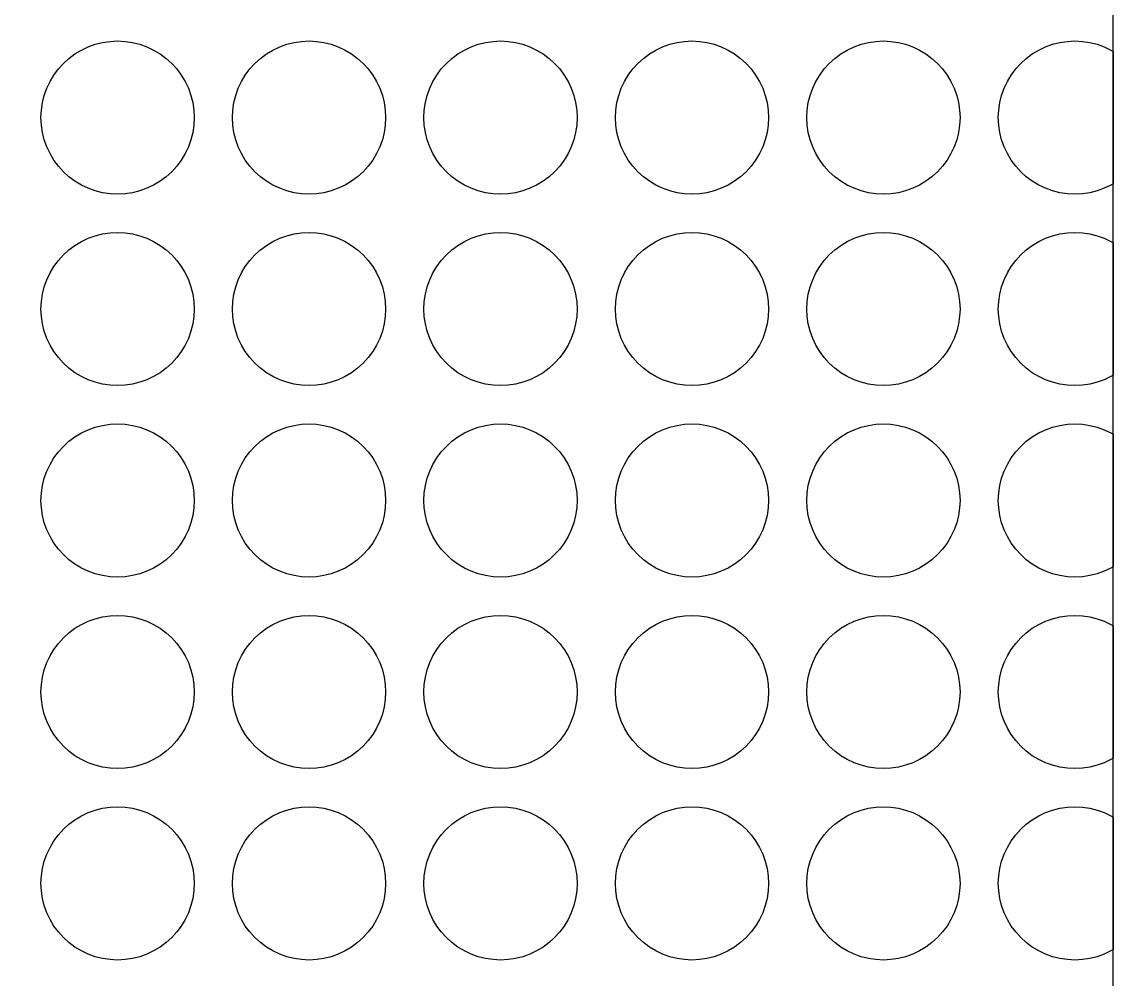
# Model space of a CAD drawing. Header units: millimetres. Extents: x 417.4 to 443.4, y -327.3 to -272.3.
# Drawn here: x 429.14 to 443.39, y -313.08 to -300.58 of the extents above; entities that cross this region are included whole.
import ezdxf

# ---------------------------------------------------------------- set-up
doc = ezdxf.new("R2010")
doc.units = ezdxf.units.MM
doc.layers.add('background', color=7, linetype='Continuous')
doc.layers.add('outline', color=3, linetype='Continuous')

msp = doc.modelspace()

# ---------------------------------------------------------------- linework, layer by layer
at = {"layer": 'background'}
for points in [[(431.387, -301.83), (431.382, -301.928), (431.368, -302.025), (431.344, -302.12), (431.311, -302.213), (431.269, -302.301), (431.218, -302.386), (431.16, -302.464), (431.094, -302.537), (431.021, -302.603), (430.942, -302.662), (430.858, -302.712), (430.769, -302.754), (430.677, -302.787), (430.582, -302.811), (430.485, -302.825), (430.387, -302.83), (430.289, -302.825), (430.192, -302.811), (430.096, -302.787), (430.004, -302.754), (429.915, -302.712), (429.831, -302.662), (429.752, -302.603), (429.68, -302.537), (429.614, -302.464), (429.555, -302.386), (429.505, -302.301), (429.463, -302.213), (429.43, -302.12), (429.406, -302.025), (429.392, -301.928), (429.387, -301.83), (429.392, -301.732), (429.406, -301.635), (429.43, -301.54), (429.463, -301.447), (429.505, -301.359), (429.555, -301.275), (429.614, -301.196), (429.68, -301.123), (429.752, -301.057), (429.831, -300.999), (429.915, -300.948), (430.004, -300.906), (430.096, -300.873), (430.192, -300.849), (430.289, -300.835), (430.387, -300.83), (430.485, -300.835), (430.582, -300.849), (430.677, -300.873), (430.769, -300.906), (430.858, -300.948), (430.942, -300.999), (431.021, -301.057), (431.094, -301.123), (431.16, -301.196), (431.218, -301.275), (431.269, -301.359), (431.311, -301.447), (431.344, -301.54), (431.368, -301.635), (431.382, -301.732)], [(433.887, -301.83), (433.882, -301.928), (433.868, -302.025), (433.844, -302.12), (433.811, -302.213), (433.769, -302.301), (433.718, -302.386), (433.66, -302.464), (433.594, -302.537), (433.521, -302.603), (433.442, -302.662), (433.358, -302.712), (433.269, -302.754), (433.177, -302.787), (433.082, -302.811), (432.985, -302.825), (432.887, -302.83), (432.789, -302.825), (432.692, -302.811), (432.596, -302.787), (432.504, -302.754), (432.415, -302.712), (432.331, -302.662), (432.252, -302.603), (432.18, -302.537), (432.114, -302.464), (432.055, -302.386), (432.005, -302.301), (431.963, -302.213), (431.93, -302.12), (431.906, -302.025), (431.892, -301.928), (431.887, -301.83), (431.892, -301.732), (431.906, -301.635), (431.93, -301.54), (431.963, -301.447), (432.005, -301.359), (432.055, -301.275), (432.114, -301.196), (432.18, -301.123), (432.252, -301.057), (432.331, -300.999), (432.415, -300.948), (432.504, -300.906), (432.596, -300.873), (432.692, -300.849), (432.789, -300.835), (432.887, -300.83), (432.985, -300.835), (433.082, -300.849), (433.177, -300.873), (433.269, -300.906), (433.358, -300.948), (433.442, -300.999), (433.521, -301.057), (433.594, -301.123), (433.66, -301.196), (433.718, -301.275), (433.769, -301.359), (433.811, -301.447), (433.844, -301.54), (433.868, -301.635), (433.882, -301.732)], [(436.387, -301.83), (436.382, -301.928), (436.368, -302.025), (436.344, -302.12), (436.311, -302.213), (436.269, -302.301), (436.218, -302.386), (436.16, -302.464), (436.094, -302.537), (436.021, -302.603), (435.942, -302.662), (435.858, -302.712), (435.769, -302.754), (435.677, -302.787), (435.582, -302.811), (435.485, -302.825), (435.387, -302.83), (435.289, -302.825), (435.192, -302.811), (435.096, -302.787), (435.004, -302.754), (434.915, -302.712), (434.831, -302.662), (434.752, -302.603), (434.68, -302.537), (434.614, -302.464), (434.555, -302.386), (434.505, -302.301), (434.463, -302.213), (434.43, -302.12), (434.406, -302.025), (434.392, -301.928), (434.387, -301.83), (434.392, -301.732), (434.406, -301.635), (434.43, -301.54), (434.463, -301.447), (434.505, -301.359), (434.555, -301.275), (434.614, -301.196), (434.68, -301.123), (434.752, -301.057), (434.831, -300.999), (434.915, -300.948), (435.004, -300.906), (435.096, -300.873), (435.192, -300.849), (435.289, -300.835), (435.387, -300.83), (435.485, -300.835), (435.582, -300.849), (435.677, -300.873), (435.769, -300.906), (435.858, -300.948), (435.942, -300.999), (436.021, -301.057), (436.094, -301.123), (436.16, -301.196), (436.218, -301.275), (436.269, -301.359), (436.311, -301.447), (436.344, -301.54), (436.368, -301.635), (436.382, -301.732)], [(438.887, -301.83), (438.882, -301.928), (438.868, -302.025), (438.844, -302.12), (438.811, -302.213), (438.769, -302.301), (438.718, -302.386), (438.66, -302.464), (438.594, -302.537), (438.521, -302.603), (438.442, -302.662), (438.358, -302.712), (438.269, -302.754), (438.177, -302.787), (438.082, -302.811), (437.985, -302.825), (437.887, -302.83), (437.789, -302.825), (437.692, -302.811), (437.596, -302.787), (437.504, -302.754), (437.415, -302.712), (437.331, -302.662), (437.252, -302.603), (437.18, -302.537), (437.114, -302.464), (437.055, -302.386), (437.005, -302.301), (436.963, -302.213), (436.93, -302.12), (436.906, -302.025), (436.892, -301.928), (436.887, -301.83), (436.892, -301.732), (436.906, -301.635), (436.93, -301.54), (436.963, -301.447), (437.005, -301.359), (437.055, -301.275), (437.114, -301.196), (437.18, -301.123), (437.252, -301.057), (437.331, -300.999), (437.415, -300.948), (437.504, -300.906), (437.596, -300.873), (437.692, -300.849), (437.789, -300.835), (437.887, -300.83), (437.985, -300.835), (438.082, -300.849), (438.177, -300.873), (438.269, -300.906), (438.358, -300.948), (438.442, -300.999), (438.521, -301.057), (438.594, -301.123), (438.66, -301.196), (438.718, -301.275), (438.769, -301.359), (438.811, -301.447), (438.844, -301.54), (438.868, -301.635), (438.882, -301.732)], [(441.387, -301.83), (441.382, -301.928), (441.368, -302.025), (441.344, -302.12), (441.311, -302.213), (441.269, -302.301), (441.218, -302.386), (441.16, -302.464), (441.094, -302.537), (441.021, -302.603), (440.942, -302.662), (440.858, -302.712), (440.769, -302.754), (440.677, -302.787), (440.582, -302.811), (440.485, -302.825), (440.387, -302.83), (440.289, -302.825), (440.192, -302.811), (440.096, -302.787), (440.004, -302.754), (439.915, -302.712), (439.831, -302.662), (439.752, -302.603), (439.68, -302.537), (439.614, -302.464), (439.555, -302.386), (439.505, -302.301), (439.463, -302.213), (439.43, -302.12), (439.406, -302.025), (439.392, -301.928), (439.387, -301.83), (439.392, -301.732), (439.406, -301.635), (439.43, -301.54), (439.463, -301.447), (439.505, -301.359), (439.555, -301.275), (439.614, -301.196), (439.68, -301.123), (439.752, -301.057), (439.831, -300.999), (439.915, -300.948), (440.004, -300.906), (440.096, -300.873), (440.192, -300.849), (440.289, -300.835), (440.387, -300.83), (440.485, -300.835), (440.582, -300.849), (440.677, -300.873), (440.769, -300.906), (440.858, -300.948), (440.942, -300.999), (441.021, -301.057), (441.094, -301.123), (441.16, -301.196), (441.218, -301.275), (441.269, -301.359), (441.311, -301.447), (441.344, -301.54), (441.368, -301.635), (441.382, -301.732)], [(443.387, -302.695), (443.358, -302.712), (443.269, -302.754), (443.177, -302.787), (443.082, -302.811), (442.985, -302.825), (442.887, -302.83), (442.789, -302.825), (442.692, -302.811), (442.596, -302.787), (442.504, -302.754), (442.415, -302.712), (442.331, -302.662), (442.252, -302.603), (442.18, -302.537), (442.114, -302.464), (442.055, -302.386), (442.005, -302.301), (441.963, -302.213), (441.93, -302.12), (441.906, -302.025), (441.892, -301.928), (441.887, -301.83), (441.892, -301.732), (441.906, -301.635), (441.93, -301.54), (441.963, -301.447), (442.005, -301.359), (442.055, -301.275), (442.114, -301.196), (442.18, -301.123), (442.252, -301.057), (442.331, -300.999), (442.415, -300.948), (442.504, -300.906), (442.596, -300.873), (442.692, -300.849), (442.789, -300.835), (442.887, -300.83), (442.985, -300.835), (443.082, -300.849), (443.177, -300.873), (443.269, -300.906), (443.358, -300.948), (443.387, -300.965)], [(431.387, -304.33), (431.382, -304.428), (431.368, -304.525), (431.344, -304.62), (431.311, -304.713), (431.269, -304.801), (431.218, -304.886), (431.16, -304.964), (431.094, -305.037), (431.021, -305.103), (430.942, -305.162), (430.858, -305.212), (430.769, -305.254), (430.677, -305.287), (430.582, -305.311), (430.485, -305.325), (430.387, -305.33), (430.289, -305.325), (430.192, -305.311), (430.096, -305.287), (430.004, -305.254), (429.915, -305.212), (429.831, -305.162), (429.752, -305.103), (429.68, -305.037), (429.614, -304.964), (429.555, -304.886), (429.505, -304.801), (429.463, -304.713), (429.43, -304.62), (429.406, -304.525), (429.392, -304.428), (429.387, -304.33), (429.392, -304.232), (429.406, -304.135), (429.43, -304.04), (429.463, -303.947), (429.505, -303.859), (429.555, -303.775), (429.614, -303.696), (429.68, -303.623), (429.752, -303.557), (429.831, -303.499), (429.915, -303.448), (430.004, -303.406), (430.096, -303.373), (430.192, -303.349), (430.289, -303.335), (430.387, -303.33), (430.485, -303.335), (430.582, -303.349), (430.677, -303.373), (430.769, -303.406), (430.858, -303.448), (430.942, -303.499), (431.021, -303.557), (431.094, -303.623), (431.16, -303.696), (431.218, -303.775), (431.269, -303.859), (431.311, -303.947), (431.344, -304.04), (431.368, -304.135), (431.382, -304.232)], [(433.887, -304.33), (433.882, -304.428), (433.868, -304.525), (433.844, -304.62), (433.811, -304.713), (433.769, -304.801), (433.718, -304.886), (433.66, -304.964), (433.594, -305.037), (433.521, -305.103), (433.442, -305.162), (433.358, -305.212), (433.269, -305.254), (433.177, -305.287), (433.082, -305.311), (432.985, -305.325), (432.887, -305.33), (432.789, -305.325), (432.692, -305.311), (432.596, -305.287), (432.504, -305.254), (432.415, -305.212), (432.331, -305.162), (432.252, -305.103), (432.18, -305.037), (432.114, -304.964), (432.055, -304.886), (432.005, -304.801), (431.963, -304.713), (431.93, -304.62), (431.906, -304.525), (431.892, -304.428), (431.887, -304.33), (431.892, -304.232), (431.906, -304.135), (431.93, -304.04), (431.963, -303.947), (432.005, -303.859), (432.055, -303.775), (432.114, -303.696), (432.18, -303.623), (432.252, -303.557), (432.331, -303.499), (432.415, -303.448), (432.504, -303.406), (432.596, -303.373), (432.692, -303.349), (432.789, -303.335), (432.887, -303.33), (432.985, -303.335), (433.082, -303.349), (433.177, -303.373), (433.269, -303.406), (433.358, -303.448), (433.442, -303.499), (433.521, -303.557), (433.594, -303.623), (433.66, -303.696), (433.718, -303.775), (433.769, -303.859), (433.811, -303.947), (433.844, -304.04), (433.868, -304.135), (433.882, -304.232)], [(436.387, -304.33), (436.382, -304.428), (436.368, -304.525), (436.344, -304.62), (436.311, -304.713), (436.269, -304.801), (436.218, -304.886), (436.16, -304.964), (436.094, -305.037), (436.021, -305.103), (435.942, -305.162), (435.858, -305.212), (435.769, -305.254), (435.677, -305.287), (435.582, -305.311), (435.485, -305.325), (435.387, -305.33), (435.289, -305.325), (435.192, -305.311), (435.096, -305.287), (435.004, -305.254), (434.915, -305.212), (434.831, -305.162), (434.752, -305.103), (434.68, -305.037), (434.614, -304.964), (434.555, -304.886), (434.505, -304.801), (434.463, -304.713), (434.43, -304.62), (434.406, -304.525), (434.392, -304.428), (434.387, -304.33), (434.392, -304.232), (434.406, -304.135), (434.43, -304.04), (434.463, -303.947), (434.505, -303.859), (434.555, -303.775), (434.614, -303.696), (434.68, -303.623), (434.752, -303.557), (434.831, -303.499), (434.915, -303.448), (435.004, -303.406), (435.096, -303.373), (435.192, -303.349), (435.289, -303.335), (435.387, -303.33), (435.485, -303.335), (435.582, -303.349), (435.677, -303.373), (435.769, -303.406), (435.858, -303.448), (435.942, -303.499), (436.021, -303.557), (436.094, -303.623), (436.16, -303.696), (436.218, -303.775), (436.269, -303.859), (436.311, -303.947), (436.344, -304.04), (436.368, -304.135), (436.382, -304.232)], [(438.887, -304.33), (438.882, -304.428), (438.868, -304.525), (438.844, -304.62), (438.811, -304.713), (438.769, -304.801), (438.718, -304.886), (438.66, -304.964), (438.594, -305.037), (438.521, -305.103), (438.442, -305.162), (438.358, -305.212), (438.269, -305.254), (438.177, -305.287), (438.082, -305.311), (437.985, -305.325), (437.887, -305.33), (437.789, -305.325), (437.692, -305.311), (437.596, -305.287), (437.504, -305.254), (437.415, -305.212), (437.331, -305.162), (437.252, -305.103), (437.18, -305.037), (437.114, -304.964), (437.055, -304.886), (437.005, -304.801), (436.963, -304.713), (436.93, -304.62), (436.906, -304.525), (436.892, -304.428), (436.887, -304.33), (436.892, -304.232), (436.906, -304.135), (436.93, -304.04), (436.963, -303.947), (437.005, -303.859), (437.055, -303.775), (437.114, -303.696), (437.18, -303.623), (437.252, -303.557), (437.331, -303.499), (437.415, -303.448), (437.504, -303.406), (437.596, -303.373), (437.692, -303.349), (437.789, -303.335), (437.887, -303.33), (437.985, -303.335), (438.082, -303.349), (438.177, -303.373), (438.269, -303.406), (438.358, -303.448), (438.442, -303.499), (438.521, -303.557), (438.594, -303.623), (438.66, -303.696), (438.718, -303.775), (438.769, -303.859), (438.811, -303.947), (438.844, -304.04), (438.868, -304.135), (438.882, -304.232)], [(441.387, -304.33), (441.382, -304.428), (441.368, -304.525), (441.344, -304.62), (441.311, -304.713), (441.269, -304.801), (441.218, -304.886), (441.16, -304.964), (441.094, -305.037), (441.021, -305.103), (440.942, -305.162), (440.858, -305.212), (440.769, -305.254), (440.677, -305.287), (440.582, -305.311), (440.485, -305.325), (440.387, -305.33), (440.289, -305.325), (440.192, -305.311), (440.096, -305.287), (440.004, -305.254), (439.915, -305.212), (439.831, -305.162), (439.752, -305.103), (439.68, -305.037), (439.614, -304.964), (439.555, -304.886), (439.505, -304.801), (439.463, -304.713), (439.43, -304.62), (439.406, -304.525), (439.392, -304.428), (439.387, -304.33), (439.392, -304.232), (439.406, -304.135), (439.43, -304.04), (439.463, -303.947), (439.505, -303.859), (439.555, -303.775), (439.614, -303.696), (439.68, -303.623), (439.752, -303.557), (439.831, -303.499), (439.915, -303.448), (440.004, -303.406), (440.096, -303.373), (440.192, -303.349), (440.289, -303.335), (440.387, -303.33), (440.485, -303.335), (440.582, -303.349), (440.677, -303.373), (440.769, -303.406), (440.858, -303.448), (440.942, -303.499), (441.021, -303.557), (441.094, -303.623), (441.16, -303.696), (441.218, -303.775), (441.269, -303.859), (441.311, -303.947), (441.344, -304.04), (441.368, -304.135), (441.382, -304.232)], [(443.387, -305.195), (443.358, -305.212), (443.269, -305.254), (443.177, -305.287), (443.082, -305.311), (442.985, -305.325), (442.887, -305.33), (442.789, -305.325), (442.692, -305.311), (442.596, -305.287), (442.504, -305.254), (442.415, -305.212), (442.331, -305.162), (442.252, -305.103), (442.18, -305.037), (442.114, -304.964), (442.055, -304.886), (442.005, -304.801), (441.963, -304.713), (441.93, -304.62), (441.906, -304.525), (441.892, -304.428), (441.887, -304.33), (441.892, -304.232), (441.906, -304.135), (441.93, -304.04), (441.963, -303.947), (442.005, -303.859), (442.055, -303.775), (442.114, -303.696), (442.18, -303.623), (442.252, -303.557), (442.331, -303.499), (442.415, -303.448), (442.504, -303.406), (442.596, -303.373), (442.692, -303.349), (442.789, -303.335), (442.887, -303.33), (442.985, -303.335), (443.082, -303.349), (443.177, -303.373), (443.269, -303.406), (443.358, -303.448), (443.387, -303.465)], [(431.387, -306.83), (431.382, -306.928), (431.368, -307.025), (431.344, -307.12), (431.311, -307.213), (431.269, -307.301), (431.218, -307.386), (431.16, -307.464), (431.094, -307.537), (431.021, -307.603), (430.942, -307.662), (430.858, -307.712), (430.769, -307.754), (430.677, -307.787), (430.582, -307.811), (430.485, -307.825), (430.387, -307.83), (430.289, -307.825), (430.192, -307.811), (430.096, -307.787), (430.004, -307.754), (429.915, -307.712), (429.831, -307.662), (429.752, -307.603), (429.68, -307.537), (429.614, -307.464), (429.555, -307.386), (429.505, -307.301), (429.463, -307.213), (429.43, -307.12), (429.406, -307.025), (429.392, -306.928), (429.387, -306.83), (429.392, -306.732), (429.406, -306.635), (429.43, -306.54), (429.463, -306.447), (429.505, -306.359), (429.555, -306.275), (429.614, -306.196), (429.68, -306.123), (429.752, -306.057), (429.831, -305.999), (429.915, -305.948), (430.004, -305.906), (430.096, -305.873), (430.192, -305.849), (430.289, -305.835), (430.387, -305.83), (430.485, -305.835), (430.582, -305.849), (430.677, -305.873), (430.769, -305.906), (430.858, -305.948), (430.942, -305.999), (431.021, -306.057), (431.094, -306.123), (431.16, -306.196), (431.218, -306.275), (431.269, -306.359), (431.311, -306.447), (431.344, -306.54), (431.368, -306.635), (431.382, -306.732)], [(433.887, -306.83), (433.882, -306.928), (433.868, -307.025), (433.844, -307.12), (433.811, -307.213), (433.769, -307.301), (433.718, -307.386), (433.66, -307.464), (433.594, -307.537), (433.521, -307.603), (433.442, -307.662), (433.358, -307.712), (433.269, -307.754), (433.177, -307.787), (433.082, -307.811), (432.985, -307.825), (432.887, -307.83), (432.789, -307.825), (432.692, -307.811), (432.596, -307.787), (432.504, -307.754), (432.415, -307.712), (432.331, -307.662), (432.252, -307.603), (432.18, -307.537), (432.114, -307.464), (432.055, -307.386), (432.005, -307.301), (431.963, -307.213), (431.93, -307.12), (431.906, -307.025), (431.892, -306.928), (431.887, -306.83), (431.892, -306.732), (431.906, -306.635), (431.93, -306.54), (431.963, -306.447), (432.005, -306.359), (432.055, -306.275), (432.114, -306.196), (432.18, -306.123), (432.252, -306.057), (432.331, -305.999), (432.415, -305.948), (432.504, -305.906), (432.596, -305.873), (432.692, -305.849), (432.789, -305.835), (432.887, -305.83), (432.985, -305.835), (433.082, -305.849), (433.177, -305.873), (433.269, -305.906), (433.358, -305.948), (433.442, -305.999), (433.521, -306.057), (433.594, -306.123), (433.66, -306.196), (433.718, -306.275), (433.769, -306.359), (433.811, -306.447), (433.844, -306.54), (433.868, -306.635), (433.882, -306.732)], [(436.387, -306.83), (436.382, -306.928), (436.368, -307.025), (436.344, -307.12), (436.311, -307.213), (436.269, -307.301), (436.218, -307.386), (436.16, -307.464), (436.094, -307.537), (436.021, -307.603), (435.942, -307.662), (435.858, -307.712), (435.769, -307.754), (435.677, -307.787), (435.582, -307.811), (435.485, -307.825), (435.387, -307.83), (435.289, -307.825), (435.192, -307.811), (435.096, -307.787), (435.004, -307.754), (434.915, -307.712), (434.831, -307.662), (434.752, -307.603), (434.68, -307.537), (434.614, -307.464), (434.555, -307.386), (434.505, -307.301), (434.463, -307.213), (434.43, -307.12), (434.406, -307.025), (434.392, -306.928), (434.387, -306.83), (434.392, -306.732), (434.406, -306.635), (434.43, -306.54), (434.463, -306.447), (434.505, -306.359), (434.555, -306.275), (434.614, -306.196), (434.68, -306.123), (434.752, -306.057), (434.831, -305.999), (434.915, -305.948), (435.004, -305.906), (435.096, -305.873), (435.192, -305.849), (435.289, -305.835), (435.387, -305.83), (435.485, -305.835), (435.582, -305.849), (435.677, -305.873), (435.769, -305.906), (435.858, -305.948), (435.942, -305.999), (436.021, -306.057), (436.094, -306.123), (436.16, -306.196), (436.218, -306.275), (436.269, -306.359), (436.311, -306.447), (436.344, -306.54), (436.368, -306.635), (436.382, -306.732)], [(438.887, -306.83), (438.882, -306.928), (438.868, -307.025), (438.844, -307.12), (438.811, -307.213), (438.769, -307.301), (438.718, -307.386), (438.66, -307.464), (438.594, -307.537), (438.521, -307.603), (438.442, -307.662), (438.358, -307.712), (438.269, -307.754), (438.177, -307.787), (438.082, -307.811), (437.985, -307.825), (437.887, -307.83), (437.789, -307.825), (437.692, -307.811), (437.596, -307.787), (437.504, -307.754), (437.415, -307.712), (437.331, -307.662), (437.252, -307.603), (437.18, -307.537), (437.114, -307.464), (437.055, -307.386), (437.005, -307.301), (436.963, -307.213), (436.93, -307.12), (436.906, -307.025), (436.892, -306.928), (436.887, -306.83), (436.892, -306.732), (436.906, -306.635), (436.93, -306.54), (436.963, -306.447), (437.005, -306.359), (437.055, -306.275), (437.114, -306.196), (437.18, -306.123), (437.252, -306.057), (437.331, -305.999), (437.415, -305.948), (437.504, -305.906), (437.596, -305.873), (437.692, -305.849), (437.789, -305.835), (437.887, -305.83), (437.985, -305.835), (438.082, -305.849), (438.177, -305.873), (438.269, -305.906), (438.358, -305.948), (438.442, -305.999), (438.521, -306.057), (438.594, -306.123), (438.66, -306.196), (438.718, -306.275), (438.769, -306.359), (438.811, -306.447), (438.844, -306.54), (438.868, -306.635), (438.882, -306.732)], [(441.387, -306.83), (441.382, -306.928), (441.368, -307.025), (441.344, -307.12), (441.311, -307.213), (441.269, -307.301), (441.218, -307.386), (441.16, -307.464), (441.094, -307.537), (441.021, -307.603), (440.942, -307.662), (440.858, -307.712), (440.769, -307.754), (440.677, -307.787), (440.582, -307.811), (440.485, -307.825), (440.387, -307.83), (440.289, -307.825), (440.192, -307.811), (440.096, -307.787), (440.004, -307.754), (439.915, -307.712), (439.831, -307.662), (439.752, -307.603), (439.68, -307.537), (439.614, -307.464), (439.555, -307.386), (439.505, -307.301), (439.463, -307.213), (439.43, -307.12), (439.406, -307.025), (439.392, -306.928), (439.387, -306.83), (439.392, -306.732), (439.406, -306.635), (439.43, -306.54), (439.463, -306.447), (439.505, -306.359), (439.555, -306.275), (439.614, -306.196), (439.68, -306.123), (439.752, -306.057), (439.831, -305.999), (439.915, -305.948), (440.004, -305.906), (440.096, -305.873), (440.192, -305.849), (440.289, -305.835), (440.387, -305.83), (440.485, -305.835), (440.582, -305.849), (440.677, -305.873), (440.769, -305.906), (440.858, -305.948), (440.942, -305.999), (441.021, -306.057), (441.094, -306.123), (441.16, -306.196), (441.218, -306.275), (441.269, -306.359), (441.311, -306.447), (441.344, -306.54), (441.368, -306.635), (441.382, -306.732)], [(443.387, -307.695), (443.358, -307.712), (443.269, -307.754), (443.177, -307.787), (443.082, -307.811), (442.985, -307.825), (442.887, -307.83), (442.789, -307.825), (442.692, -307.811), (442.596, -307.787), (442.504, -307.754), (442.415, -307.712), (442.331, -307.662), (442.252, -307.603), (442.18, -307.537), (442.114, -307.464), (442.055, -307.386), (442.005, -307.301), (441.963, -307.213), (441.93, -307.12), (441.906, -307.025), (441.892, -306.928), (441.887, -306.83), (441.892, -306.732), (441.906, -306.635), (441.93, -306.54), (441.963, -306.447), (442.005, -306.359), (442.055, -306.275), (442.114, -306.196), (442.18, -306.123), (442.252, -306.057), (442.331, -305.999), (442.415, -305.948), (442.504, -305.906), (442.596, -305.873), (442.692, -305.849), (442.789, -305.835), (442.887, -305.83), (442.985, -305.835), (443.082, -305.849), (443.177, -305.873), (443.269, -305.906), (443.358, -305.948), (443.387, -305.965)], [(431.387, -309.33), (431.382, -309.428), (431.368, -309.525), (431.344, -309.62), (431.311, -309.713), (431.269, -309.801), (431.218, -309.886), (431.16, -309.964), (431.094, -310.037), (431.021, -310.103), (430.942, -310.162), (430.858, -310.212), (430.769, -310.254), (430.677, -310.287), (430.582, -310.311), (430.485, -310.325), (430.387, -310.33), (430.289, -310.325), (430.192, -310.311), (430.096, -310.287), (430.004, -310.254), (429.915, -310.212), (429.831, -310.162), (429.752, -310.103), (429.68, -310.037), (429.614, -309.964), (429.555, -309.886), (429.505, -309.801), (429.463, -309.713), (429.43, -309.62), (429.406, -309.525), (429.392, -309.428), (429.387, -309.33), (429.392, -309.232), (429.406, -309.135), (429.43, -309.04), (429.463, -308.947), (429.505, -308.859), (429.555, -308.775), (429.614, -308.696), (429.68, -308.623), (429.752, -308.557), (429.831, -308.499), (429.915, -308.448), (430.004, -308.406), (430.096, -308.373), (430.192, -308.349), (430.289, -308.335), (430.387, -308.33), (430.485, -308.335), (430.582, -308.349), (430.677, -308.373), (430.769, -308.406), (430.858, -308.448), (430.942, -308.499), (431.021, -308.557), (431.094, -308.623), (431.16, -308.696), (431.218, -308.775), (431.269, -308.859), (431.311, -308.947), (431.344, -309.04), (431.368, -309.135), (431.382, -309.232)], [(433.887, -309.33), (433.882, -309.428), (433.868, -309.525), (433.844, -309.62), (433.811, -309.713), (433.769, -309.801), (433.718, -309.886), (433.66, -309.964), (433.594, -310.037), (433.521, -310.103), (433.442, -310.162), (433.358, -310.212), (433.269, -310.254), (433.177, -310.287), (433.082, -310.311), (432.985, -310.325), (432.887, -310.33), (432.789, -310.325), (432.692, -310.311), (432.596, -310.287), (432.504, -310.254), (432.415, -310.212), (432.331, -310.162), (432.252, -310.103), (432.18, -310.037), (432.114, -309.964), (432.055, -309.886), (432.005, -309.801), (431.963, -309.713), (431.93, -309.62), (431.906, -309.525), (431.892, -309.428), (431.887, -309.33), (431.892, -309.232), (431.906, -309.135), (431.93, -309.04), (431.963, -308.947), (432.005, -308.859), (432.055, -308.775), (432.114, -308.696), (432.18, -308.623), (432.252, -308.557), (432.331, -308.499), (432.415, -308.448), (432.504, -308.406), (432.596, -308.373), (432.692, -308.349), (432.789, -308.335), (432.887, -308.33), (432.985, -308.335), (433.082, -308.349), (433.177, -308.373), (433.269, -308.406), (433.358, -308.448), (433.442, -308.499), (433.521, -308.557), (433.594, -308.623), (433.66, -308.696), (433.718, -308.775), (433.769, -308.859), (433.811, -308.947), (433.844, -309.04), (433.868, -309.135), (433.882, -309.232)], [(436.387, -309.33), (436.382, -309.428), (436.368, -309.525), (436.344, -309.62), (436.311, -309.713), (436.269, -309.801), (436.218, -309.886), (436.16, -309.964), (436.094, -310.037), (436.021, -310.103), (435.942, -310.162), (435.858, -310.212), (435.769, -310.254), (435.677, -310.287), (435.582, -310.311), (435.485, -310.325), (435.387, -310.33), (435.289, -310.325), (435.192, -310.311), (435.096, -310.287), (435.004, -310.254), (434.915, -310.212), (434.831, -310.162), (434.752, -310.103), (434.68, -310.037), (434.614, -309.964), (434.555, -309.886), (434.505, -309.801), (434.463, -309.713), (434.43, -309.62), (434.406, -309.525), (434.392, -309.428), (434.387, -309.33), (434.392, -309.232), (434.406, -309.135), (434.43, -309.04), (434.463, -308.947), (434.505, -308.859), (434.555, -308.775), (434.614, -308.696), (434.68, -308.623), (434.752, -308.557), (434.831, -308.499), (434.915, -308.448), (435.004, -308.406), (435.096, -308.373), (435.192, -308.349), (435.289, -308.335), (435.387, -308.33), (435.485, -308.335), (435.582, -308.349), (435.677, -308.373), (435.769, -308.406), (435.858, -308.448), (435.942, -308.499), (436.021, -308.557), (436.094, -308.623), (436.16, -308.696), (436.218, -308.775), (436.269, -308.859), (436.311, -308.947), (436.344, -309.04), (436.368, -309.135), (436.382, -309.232)], [(438.887, -309.33), (438.882, -309.428), (438.868, -309.525), (438.844, -309.62), (438.811, -309.713), (438.769, -309.801), (438.718, -309.886), (438.66, -309.964), (438.594, -310.037), (438.521, -310.103), (438.442, -310.162), (438.358, -310.212), (438.269, -310.254), (438.177, -310.287), (438.082, -310.311), (437.985, -310.325), (437.887, -310.33), (437.789, -310.325), (437.692, -310.311), (437.596, -310.287), (437.504, -310.254), (437.415, -310.212), (437.331, -310.162), (437.252, -310.103), (437.18, -310.037), (437.114, -309.964), (437.055, -309.886), (437.005, -309.801), (436.963, -309.713), (436.93, -309.62), (436.906, -309.525), (436.892, -309.428), (436.887, -309.33), (436.892, -309.232), (436.906, -309.135), (436.93, -309.04), (436.963, -308.947), (437.005, -308.859), (437.055, -308.775), (437.114, -308.696), (437.18, -308.623), (437.252, -308.557), (437.331, -308.499), (437.415, -308.448), (437.504, -308.406), (437.596, -308.373), (437.692, -308.349), (437.789, -308.335), (437.887, -308.33), (437.985, -308.335), (438.082, -308.349), (438.177, -308.373), (438.269, -308.406), (438.358, -308.448), (438.442, -308.499), (438.521, -308.557), (438.594, -308.623), (438.66, -308.696), (438.718, -308.775), (438.769, -308.859), (438.811, -308.947), (438.844, -309.04), (438.868, -309.135), (438.882, -309.232)], [(441.387, -309.33), (441.382, -309.428), (441.368, -309.525), (441.344, -309.62), (441.311, -309.713), (441.269, -309.801), (441.218, -309.886), (441.16, -309.964), (441.094, -310.037), (441.021, -310.103), (440.942, -310.162), (440.858, -310.212), (440.769, -310.254), (440.677, -310.287), (440.582, -310.311), (440.485, -310.325), (440.387, -310.33), (440.289, -310.325), (440.192, -310.311), (440.096, -310.287), (440.004, -310.254), (439.915, -310.212), (439.831, -310.162), (439.752, -310.103), (439.68, -310.037), (439.614, -309.964), (439.555, -309.886), (439.505, -309.801), (439.463, -309.713), (439.43, -309.62), (439.406, -309.525), (439.392, -309.428), (439.387, -309.33), (439.392, -309.232), (439.406, -309.135), (439.43, -309.04), (439.463, -308.947), (439.505, -308.859), (439.555, -308.775), (439.614, -308.696), (439.68, -308.623), (439.752, -308.557), (439.831, -308.499), (439.915, -308.448), (440.004, -308.406), (440.096, -308.373), (440.192, -308.349), (440.289, -308.335), (440.387, -308.33), (440.485, -308.335), (440.582, -308.349), (440.677, -308.373), (440.769, -308.406), (440.858, -308.448), (440.942, -308.499), (441.021, -308.557), (441.094, -308.623), (441.16, -308.696), (441.218, -308.775), (441.269, -308.859), (441.311, -308.947), (441.344, -309.04), (441.368, -309.135), (441.382, -309.232)], [(443.387, -310.195), (443.358, -310.212), (443.269, -310.254), (443.177, -310.287), (443.082, -310.311), (442.985, -310.325), (442.887, -310.33), (442.789, -310.325), (442.692, -310.311), (442.596, -310.287), (442.504, -310.254), (442.415, -310.212), (442.331, -310.162), (442.252, -310.103), (442.18, -310.037), (442.114, -309.964), (442.055, -309.886), (442.005, -309.801), (441.963, -309.713), (441.93, -309.62), (441.906, -309.525), (441.892, -309.428), (441.887, -309.33), (441.892, -309.232), (441.906, -309.135), (441.93, -309.04), (441.963, -308.947), (442.005, -308.859), (442.055, -308.775), (442.114, -308.696), (442.18, -308.623), (442.252, -308.557), (442.331, -308.499), (442.415, -308.448), (442.504, -308.406), (442.596, -308.373), (442.692, -308.349), (442.789, -308.335), (442.887, -308.33), (442.985, -308.335), (443.082, -308.349), (443.177, -308.373), (443.269, -308.406), (443.358, -308.448), (443.387, -308.465)], [(431.387, -311.83), (431.382, -311.928), (431.368, -312.025), (431.344, -312.12), (431.311, -312.213), (431.269, -312.301), (431.218, -312.386), (431.16, -312.464), (431.094, -312.537), (431.021, -312.603), (430.942, -312.662), (430.858, -312.712), (430.769, -312.754), (430.677, -312.787), (430.582, -312.811), (430.485, -312.825), (430.387, -312.83), (430.289, -312.825), (430.192, -312.811), (430.096, -312.787), (430.004, -312.754), (429.915, -312.712), (429.831, -312.662), (429.752, -312.603), (429.68, -312.537), (429.614, -312.464), (429.555, -312.386), (429.505, -312.301), (429.463, -312.213), (429.43, -312.12), (429.406, -312.025), (429.392, -311.928), (429.387, -311.83), (429.392, -311.732), (429.406, -311.635), (429.43, -311.54), (429.463, -311.447), (429.505, -311.359), (429.555, -311.275), (429.614, -311.196), (429.68, -311.123), (429.752, -311.057), (429.831, -310.999), (429.915, -310.948), (430.004, -310.906), (430.096, -310.873), (430.192, -310.849), (430.289, -310.835), (430.387, -310.83), (430.485, -310.835), (430.582, -310.849), (430.677, -310.873), (430.769, -310.906), (430.858, -310.948), (430.942, -310.999), (431.021, -311.057), (431.094, -311.123), (431.16, -311.196), (431.218, -311.275), (431.269, -311.359), (431.311, -311.447), (431.344, -311.54), (431.368, -311.635), (431.382, -311.732)], [(433.887, -311.83), (433.882, -311.928), (433.868, -312.025), (433.844, -312.12), (433.811, -312.213), (433.769, -312.301), (433.718, -312.386), (433.66, -312.464), (433.594, -312.537), (433.521, -312.603), (433.442, -312.662), (433.358, -312.712), (433.269, -312.754), (433.177, -312.787), (433.082, -312.811), (432.985, -312.825), (432.887, -312.83), (432.789, -312.825), (432.692, -312.811), (432.596, -312.787), (432.504, -312.754), (432.415, -312.712), (432.331, -312.662), (432.252, -312.603), (432.18, -312.537), (432.114, -312.464), (432.055, -312.386), (432.005, -312.301), (431.963, -312.213), (431.93, -312.12), (431.906, -312.025), (431.892, -311.928), (431.887, -311.83), (431.892, -311.732), (431.906, -311.635), (431.93, -311.54), (431.963, -311.447), (432.005, -311.359), (432.055, -311.275), (432.114, -311.196), (432.18, -311.123), (432.252, -311.057), (432.331, -310.999), (432.415, -310.948), (432.504, -310.906), (432.596, -310.873), (432.692, -310.849), (432.789, -310.835), (432.887, -310.83), (432.985, -310.835), (433.082, -310.849), (433.177, -310.873), (433.269, -310.906), (433.358, -310.948), (433.442, -310.999), (433.521, -311.057), (433.594, -311.123), (433.66, -311.196), (433.718, -311.275), (433.769, -311.359), (433.811, -311.447), (433.844, -311.54), (433.868, -311.635), (433.882, -311.732)], [(436.387, -311.83), (436.382, -311.928), (436.368, -312.025), (436.344, -312.12), (436.311, -312.213), (436.269, -312.301), (436.218, -312.386), (436.16, -312.464), (436.094, -312.537), (436.021, -312.603), (435.942, -312.662), (435.858, -312.712), (435.769, -312.754), (435.677, -312.787), (435.582, -312.811), (435.485, -312.825), (435.387, -312.83), (435.289, -312.825), (435.192, -312.811), (435.096, -312.787), (435.004, -312.754), (434.915, -312.712), (434.831, -312.662), (434.752, -312.603), (434.68, -312.537), (434.614, -312.464), (434.555, -312.386), (434.505, -312.301), (434.463, -312.213), (434.43, -312.12), (434.406, -312.025), (434.392, -311.928), (434.387, -311.83), (434.392, -311.732), (434.406, -311.635), (434.43, -311.54), (434.463, -311.447), (434.505, -311.359), (434.555, -311.275), (434.614, -311.196), (434.68, -311.123), (434.752, -311.057), (434.831, -310.999), (434.915, -310.948), (435.004, -310.906), (435.096, -310.873), (435.192, -310.849), (435.289, -310.835), (435.387, -310.83), (435.485, -310.835), (435.582, -310.849), (435.677, -310.873), (435.769, -310.906), (435.858, -310.948), (435.942, -310.999), (436.021, -311.057), (436.094, -311.123), (436.16, -311.196), (436.218, -311.275), (436.269, -311.359), (436.311, -311.447), (436.344, -311.54), (436.368, -311.635), (436.382, -311.732)], [(438.887, -311.83), (438.882, -311.928), (438.868, -312.025), (438.844, -312.12), (438.811, -312.213), (438.769, -312.301), (438.718, -312.386), (438.66, -312.464), (438.594, -312.537), (438.521, -312.603), (438.442, -312.662), (438.358, -312.712), (438.269, -312.754), (438.177, -312.787), (438.082, -312.811), (437.985, -312.825), (437.887, -312.83), (437.789, -312.825), (437.692, -312.811), (437.596, -312.787), (437.504, -312.754), (437.415, -312.712), (437.331, -312.662), (437.252, -312.603), (437.18, -312.537), (437.114, -312.464), (437.055, -312.386), (437.005, -312.301), (436.963, -312.213), (436.93, -312.12), (436.906, -312.025), (436.892, -311.928), (436.887, -311.83), (436.892, -311.732), (436.906, -311.635), (436.93, -311.54), (436.963, -311.447), (437.005, -311.359), (437.055, -311.275), (437.114, -311.196), (437.18, -311.123), (437.252, -311.057), (437.331, -310.999), (437.415, -310.948), (437.504, -310.906), (437.596, -310.873), (437.692, -310.849), (437.789, -310.835), (437.887, -310.83), (437.985, -310.835), (438.082, -310.849), (438.177, -310.873), (438.269, -310.906), (438.358, -310.948), (438.442, -310.999), (438.521, -311.057), (438.594, -311.123), (438.66, -311.196), (438.718, -311.275), (438.769, -311.359), (438.811, -311.447), (438.844, -311.54), (438.868, -311.635), (438.882, -311.732)], [(441.387, -311.83), (441.382, -311.928), (441.368, -312.025), (441.344, -312.12), (441.311, -312.213), (441.269, -312.301), (441.218, -312.386), (441.16, -312.464), (441.094, -312.537), (441.021, -312.603), (440.942, -312.662), (440.858, -312.712), (440.769, -312.754), (440.677, -312.787), (440.582, -312.811), (440.485, -312.825), (440.387, -312.83), (440.289, -312.825), (440.192, -312.811), (440.096, -312.787), (440.004, -312.754), (439.915, -312.712), (439.831, -312.662), (439.752, -312.603), (439.68, -312.537), (439.614, -312.464), (439.555, -312.386), (439.505, -312.301), (439.463, -312.213), (439.43, -312.12), (439.406, -312.025), (439.392, -311.928), (439.387, -311.83), (439.392, -311.732), (439.406, -311.635), (439.43, -311.54), (439.463, -311.447), (439.505, -311.359), (439.555, -311.275), (439.614, -311.196), (439.68, -311.123), (439.752, -311.057), (439.831, -310.999), (439.915, -310.948), (440.004, -310.906), (440.096, -310.873), (440.192, -310.849), (440.289, -310.835), (440.387, -310.83), (440.485, -310.835), (440.582, -310.849), (440.677, -310.873), (440.769, -310.906), (440.858, -310.948), (440.942, -310.999), (441.021, -311.057), (441.094, -311.123), (441.16, -311.196), (441.218, -311.275), (441.269, -311.359), (441.311, -311.447), (441.344, -311.54), (441.368, -311.635), (441.382, -311.732)], [(443.387, -312.695), (443.358, -312.712), (443.269, -312.754), (443.177, -312.787), (443.082, -312.811), (442.985, -312.825), (442.887, -312.83), (442.789, -312.825), (442.692, -312.811), (442.596, -312.787), (442.504, -312.754), (442.415, -312.712), (442.331, -312.662), (442.252, -312.603), (442.18, -312.537), (442.114, -312.464), (442.055, -312.386), (442.005, -312.301), (441.963, -312.213), (441.93, -312.12), (441.906, -312.025), (441.892, -311.928), (441.887, -311.83), (441.892, -311.732), (441.906, -311.635), (441.93, -311.54), (441.963, -311.447), (442.005, -311.359), (442.055, -311.275), (442.114, -311.196), (442.18, -311.123), (442.252, -311.057), (442.331, -310.999), (442.415, -310.948), (442.504, -310.906), (442.596, -310.873), (442.692, -310.849), (442.789, -310.835), (442.887, -310.83), (442.985, -310.835), (443.082, -310.849), (443.177, -310.873), (443.269, -310.906), (443.358, -310.948), (443.387, -310.965)]]:
    msp.add_lwpolyline(points, close=True, dxfattribs=at)
at = {"layer": 'outline'}
msp.add_lwpolyline([(417.387, -327.33), (443.387, -327.33), (443.387, -272.33), (417.387, -272.33), (417.387, -327.33)], close=True, dxfattribs=at)

doc.saveas('drawing.dxf')
